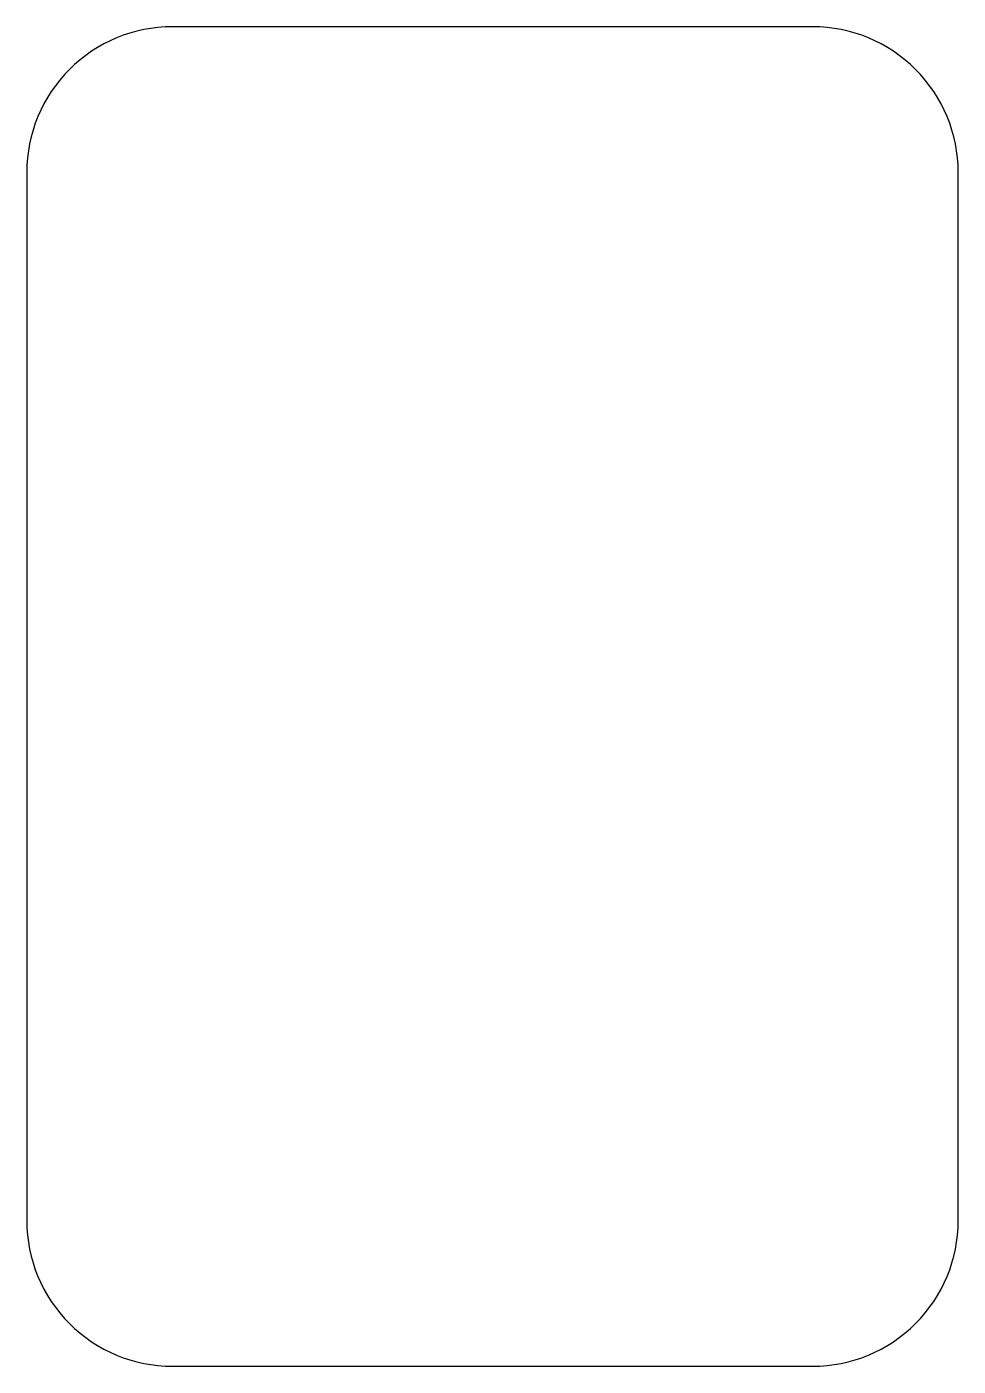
# Model space of a CAD drawing. Header units: inches. Extents: x 0.16 to 0.96, y 0.4 to 1.55.
import ezdxf

# ---------------------------------------------------------------- set-up
doc = ezdxf.new("R2010")
doc.units = ezdxf.units.IN
doc.header["$MEASUREMENT"] = 0

msp = doc.modelspace()

# ---------------------------------------------------------------- linework, layer by layer
msp.add_lwpolyline([(0.16, 1.425), (0.16, 0.525, 0.414214), (0.285, 0.4), (0.835, 0.4, 0.414214), (0.96, 0.525), (0.96, 1.425, 0.414214), (0.835, 1.55), (0.285, 1.55, 0.414214)], format="xyb", close=True)

doc.saveas('drawing.dxf')
